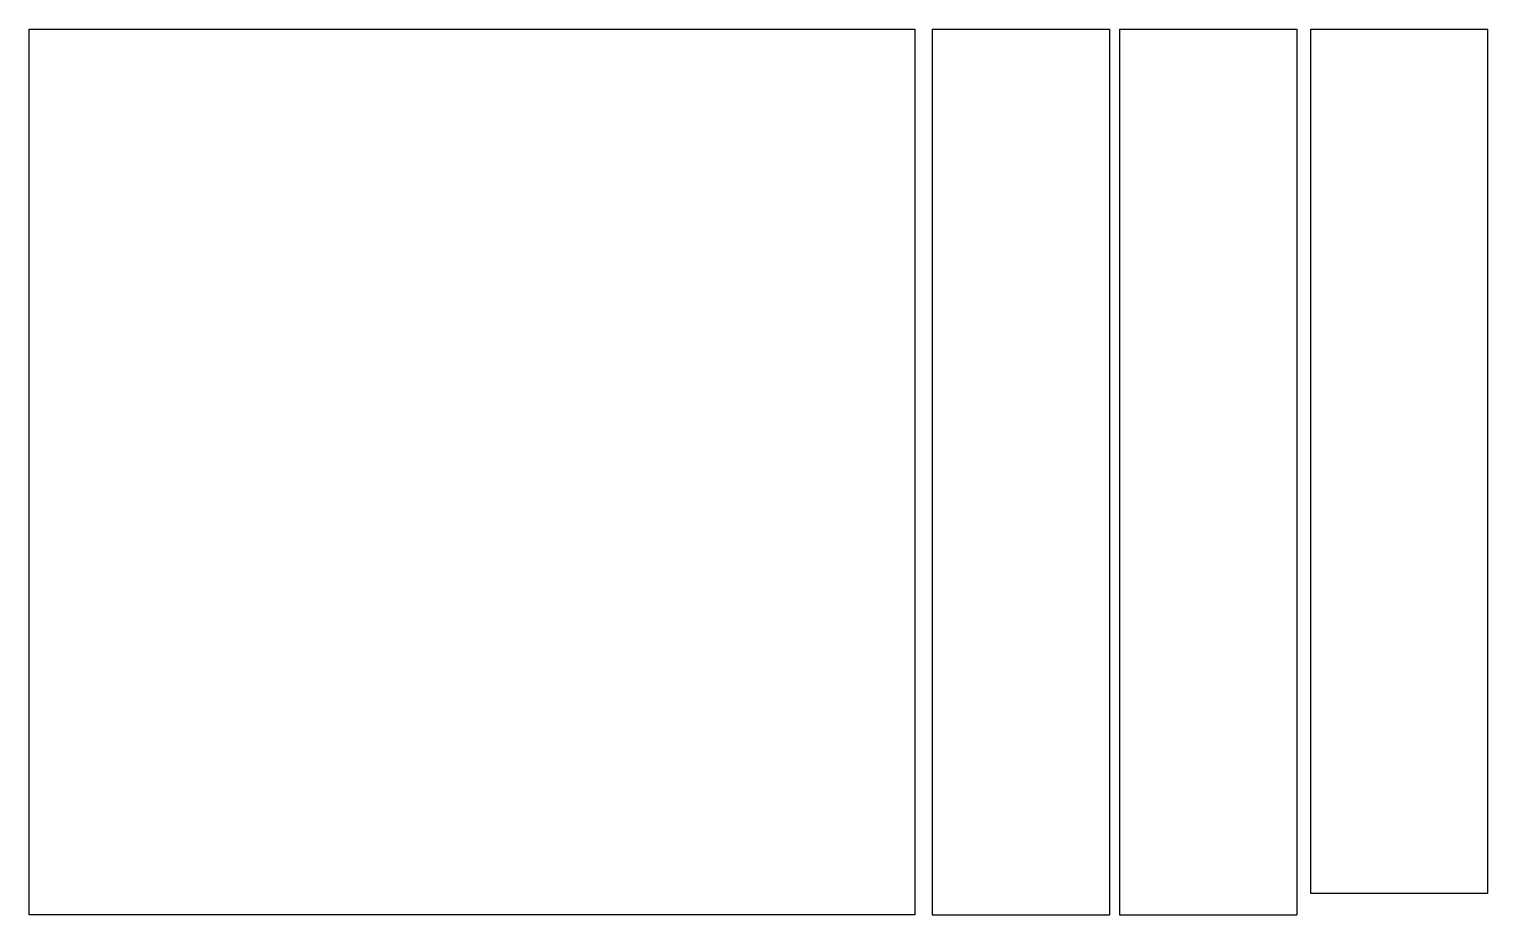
# Model space of a CAD drawing. Extents: x 0.4 to 41.6, y -25.5 to -0.5.
import ezdxf

# ---------------------------------------------------------------- set-up
doc = ezdxf.new("R2010")
doc.units = 0
doc.layers.add('CUT', color=7, linetype='CONTINUOUS')

msp = doc.modelspace()

# ---------------------------------------------------------------- linework, layer by layer
at = {"layer": 'CUT'}
for points in [[(25.448, -25.529), (0.448, -25.529), (0.448, -0.529), (25.448, -0.529), (25.448, -25.529)], [(25.937, -0.529), (30.937, -0.529)], [(25.937, -0.529), (25.937, -25.529)], [(30.937, -0.529), (30.937, -25.529)], [(31.225, -0.529), (36.225, -0.529)], [(31.225, -0.529), (31.225, -25.529)], [(36.225, -0.529), (36.225, -25.529)], [(36.618, -24.929), (36.618, -0.529)], [(36.618, -0.529), (41.618, -0.529)], [(41.618, -24.929), (41.618, -0.529)], [(41.618, -24.929), (36.618, -24.929)], [(25.937, -25.529), (30.937, -25.529)], [(31.225, -25.529), (36.225, -25.529)]]:
    msp.add_lwpolyline(points, dxfattribs=at)

doc.saveas('drawing.dxf')
